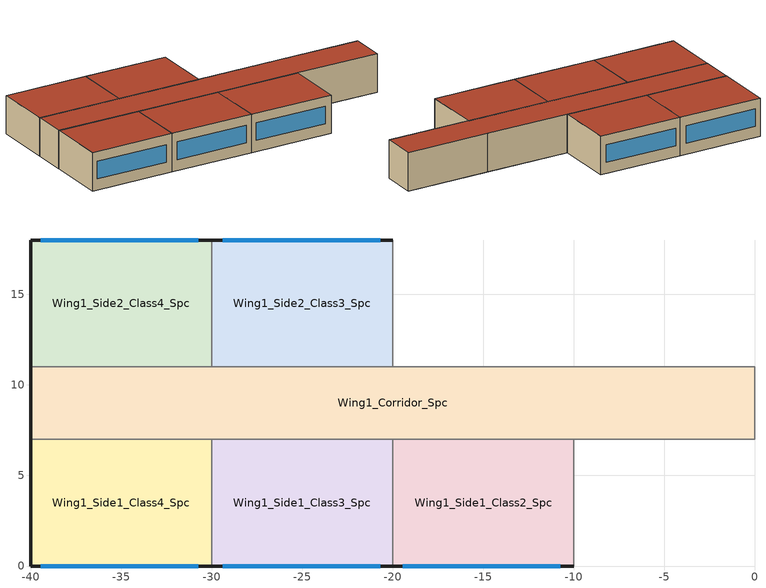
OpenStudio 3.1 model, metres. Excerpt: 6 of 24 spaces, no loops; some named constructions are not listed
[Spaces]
Wing1_Corridor_Spc
 floor ground (OS:Surface 84 Base_CZ12-SlabOnOrBelowGradeF073): 0,11 0,7 -40,7 -40,11 z0
 wall outside (Base_CZ12-NonresMetalFrameWallU055): -40,11 -40,7 z0:4.5
 wall to Main_Corridor_Spc: 0,7 0,11 z0:4.5
 wall to Wing1_Side2_Class4_Spc (NACM_MetalFrameWallInterior): -30,11 -40,11 z0:4.5
 wall to Wing1_Side2_Class3_Spc (NACM_MetalFrameWallInterior): -20,11 -30,11 z0:4.5
 wall to Wing1_Side2_Class2_Spc (NACM_MetalFrameWallInterior): -10,11 -20,11 z0:4.5
 wall to Wing1_Side2_Class1_Spc (NACM_MetalFrameWallInterior): 0,11 -10,11 z0:4.5
 wall to Wing1_Side1_Class1_Spc (NACM_MetalFrameWallInterior): -10,7 0,7 z0:4.5
 wall to Wing1_Side1_Class2_Spc (NACM_MetalFrameWallInterior): -20,7 -10,7 z0:4.5
 wall to Wing1_Side1_Class3_Spc (NACM_MetalFrameWallInterior): -30,7 -20,7 z0:4.5
 wall to Wing1_Side1_Class4_Spc (NACM_MetalFrameWallInterior): -40,7 -30,7 z0:4.5
 roof outside (Base_CZ12-FlatNonresWoodFramingAndOtherRoofU034): 0,7 0,11 -40,11 -40,7 z4.5
Wing1_Side2_Class4_Spc
 floor ground (OS:Surface 72 Base_CZ12-SlabOnOrBelowGradeF073): -30,18 -30,11 -40,11 -40,18 z0
 wall outside (Base_CZ12-NonresMetalFrameWallU055): -30,18 -40,18 -40,11 z0:4.5
 wall to Wing1_Side2_Class3_Spc: -30,11 -30,18 z0:4.5
 window (Base_AllCZ_FixedWindowU34): -30.73,18 -39.43,18 z1.3:3.36
 roof outside (Base_CZ12-FlatNonresWoodFramingAndOtherRoofU034): -30,11 -30,18 -40,18 -40,11 z4.5
Wing1_Side2_Class3_Spc
 floor ground (OS:Surface 48 Base_CZ12-SlabOnOrBelowGradeF073): -20,18 -20,11 -30,11 -30,18 z0
 wall outside (Base_CZ12-NonresMetalFrameWallU055): -20,18 -30,18 z0:4.5
 wall to Wing1_Side2_Class2_Spc: -20,11 -20,18 z0:4.5
 window (Base_AllCZ_FixedWindowU34): -20.69,18 -29.39,18 z1.3:3.36
 roof outside (Base_CZ12-FlatNonresWoodFramingAndOtherRoofU034): -20,11 -20,18 -30,18 -30,11 z4.5
Wing1_Side1_Class2_Spc
 floor ground (OS:Surface 66 Base_CZ12-SlabOnOrBelowGradeF073): -10,7 -10,0 -20,0 -20,7 z0
 wall outside (Base_CZ12-NonresMetalFrameWallU055): -20,0 -10,0 z0:4.5
 wall to Wing1_Side1_Class1_Spc: -10,0 -10,7 z0:4.5
 wall to Wing1_Side1_Class3_Spc (NACM_MetalFrameWallInterior): -20,7 -20,0 z0:4.5
 window (Base_AllCZ_FixedWindowU34): -19.44,0 -10.74,0 z1.3:3.36
 roof outside (Base_CZ12-FlatNonresWoodFramingAndOtherRoofU034): -10,0 -10,7 -20,7 -20,0 z4.5
Wing1_Side1_Class3_Spc
 floor ground (OS:Surface 78 Base_CZ12-SlabOnOrBelowGradeF073): -20,7 -20,0 -30,0 -30,7 z0
 wall outside (Base_CZ12-NonresMetalFrameWallU055): -30,0 -20,0 z0:4.5
 wall to Wing1_Side1_Class4_Spc (NACM_MetalFrameWallInterior): -30,7 -30,0 z0:4.5
 window (Base_AllCZ_FixedWindowU34): -29.39,0 -20.69,0 z1.3:3.36
 roof outside (Base_CZ12-FlatNonresWoodFramingAndOtherRoofU034): -20,0 -20,7 -30,7 -30,0 z4.5
Wing1_Side1_Class4_Spc
 floor ground (OS:Surface 54 Base_CZ12-SlabOnOrBelowGradeF073): -30,7 -30,0 -40,0 -40,7 z0
 wall outside (Base_CZ12-NonresMetalFrameWallU055): -40,7 -40,0 -30,0 z0:4.5
 window (Base_AllCZ_FixedWindowU34): -39.43,0 -30.73,0 z1.3:3.36
 roof outside (Base_CZ12-FlatNonresWoodFramingAndOtherRoofU034): -30,0 -30,7 -40,7 -40,0 z4.5
[Schedule:Day]
WaterMainCZ12Nov: 1, 0, 14, 2, 0, 14, 3, 0, 14, 4, 0, 14, 5, 0, 14, 6, 0, 14, 7, 0, 14, 8, 0, 14, 9, 0, 14, 10, 0, 14, 11, 0, 14, 12, 0, 14, 13, 0, 14, 14, 0, 14, 15, 0, 14, 16, 0, 14, 17, 0, 14, 18, 0, 14, 19, 0, 14, 20, 0, 14, 21, 0, 14, 22, 0, 14, 23, 0, 14, 24, 0, 14
WaterMainCZ12Dec: 1, 0, 11.7222, 2, 0, 11.7222, 3, 0, 11.7222, 4, 0, 11.7222, 5, 0, 11.7222, 6, 0, 11.7222, 7, 0, 11.7222, 8, 0, 11.7222, 9, 0, 11.7222, 10, 0, 11.7222, 11, 0, 11.7222, 12, 0, 11.7222, 13, 0, 11.7222, 14, 0, 11.7222, 15, 0, 11.7222, 16, 0, 11.7222, 17, 0, 11.7222, 18, 0, 11.7222, 19, 0, 11.7222, 20, 0, 11.7222, 21, 0, 11.7222, 22, 0, 11.7222, 23, 0, 11.7222, 24, 0, 11.7222
SchoolOccupancySun: 1, 0, 0, 2, 0, 0, 3, 0, 0, 4, 0, 0, 5, 0, 0, 6, 0, 0, 7, 0, 0, 8, 0, 0, 9, 0, 0, 10, 0, 0, 11, 0, 0, 12, 0, 0, 13, 0, 0, 14, 0, 0, 15, 0, 0, 16, 0, 0, 17, 0, 0, 18, 0, 0, 19, 0, 0, 20, 0, 0, 21, 0, 0, 22, 0, 0, 23, 0, 0, 24, 0, 0
SchoolOccupancyWD: 1, 0, 0, 2, 0, 0, 3, 0, 0, 4, 0, 0, 5, 0, 0, 6, 0, 0, 7, 0, 0, 8, 0, 0.05, 9, 0, 0.75, 10, 0, 0.9, 11, 0, 0.9, 12, 0, 0.8, 13, 0, 0.8, 14, 0, 0.8, 15, 0, 0.8, 16, 0, 0.45, 17, 0, 0.15, 18, 0, 0.05, 19, 0, 0.15, 20, 0, 0.2, 21, 0, 0.2, 22, 0, 0.1, 23, 0, 0, 24, 0, 0
SchoolOccupancySat: 1, 0, 0, 2, 0, 0, 3, 0, 0, 4, 0, 0, 5, 0, 0, 6, 0, 0, 7, 0, 0, 8, 0, 0, 9, 0, 0.1, 10, 0, 0.1, 11, 0, 0.1, 12, 0, 0.1, 13, 0, 0.1, 14, 0, 0, 15, 0, 0, 16, 0, 0, 17, 0, 0, 18, 0, 0, 19, 0, 0, 20, 0, 0, 21, 0, 0, 22, 0, 0, 23, 0, 0, 24, 0, 0
SchoolReceptacleSun; SchoolLightsSun: 1, 0, 0.05, 2, 0, 0.05, 3, 0, 0.05, 4, 0, 0.05, 5, 0, 0.05, 6, 0, 0.05, 7, 0, 0.05, 8, 0, 0.05, 9, 0, 0.05, 10, 0, 0.05, 11, 0, 0.05, 12, 0, 0.05, 13, 0, 0.05, 14, 0, 0.05, 15, 0, 0.05, 16, 0, 0.05, 17, 0, 0.05, 18, 0, 0.05, 19, 0, 0.05, 20, 0, 0.05, 21, 0, 0.05, 22, 0, 0.05, 23, 0, 0.05, 24, 0, 0.05
SchoolReceptacleWD: 1, 0, 0.05, 2, 0, 0.05, 3, 0, 0.05, 4, 0, 0.05, 5, 0, 0.05, 6, 0, 0.05, 7, 0, 0.05, 8, 0, 0.3, 9, 0, 0.85, 10, 0, 0.95, 11, 0, 0.95, 12, 0, 0.95, 13, 0, 0.8, 14, 0, 0.8, 15, 0, 0.8, 16, 0, 0.7, 17, 0, 0.5, 18, 0, 0.5, 19, 0, 0.35, 20, 0, 0.35, 21, 0, 0.35, 22, 0, 0.3, 23, 0, 0.05, 24, 0, 0.05
SchoolReceptacleSat; SchoolLightsSat: 1, 0, 0.05, 2, 0, 0.05, 3, 0, 0.05, 4, 0, 0.05, 5, 0, 0.05, 6, 0, 0.05, 7, 0, 0.05, 8, 0, 0.05, 9, 0, 0.15, 10, 0, 0.15, 11, 0, 0.15, 12, 0, 0.15, 13, 0, 0.15, 14, 0, 0.05, 15, 0, 0.05, 16, 0, 0.05, 17, 0, 0.05, 18, 0, 0.05, 19, 0, 0.05, 20, 0, 0.05, 21, 0, 0.05, 22, 0, 0.05, 23, 0, 0.05, 24, 0, 0.05
SchoolRefrigerationSun; SchoolRefrigerationWD; SchoolRefrigerationSat: 1, 0, 0.9, 2, 0, 0.9, 3, 0, 0.9, 4, 0, 0.9, 5, 0, 0.9, 6, 0, 0.9, 7, 0, 0.9, 8, 0, 0.9, 9, 0, 0.9, 10, 0, 0.9, 11, 0, 0.9, 12, 0, 0.9, 13, 0, 0.9, 14, 0, 0.9, 15, 0, 0.9, 16, 0, 0.9, 17, 0, 0.9, 18, 0, 0.9, 19, 0, 0.9, 20, 0, 0.9, 21, 0, 0.9, 22, 0, 0.9, 23, 0, 0.9, 24, 0, 0.9
SchoolInfiltrationSun: 1, 0, 1, 2, 0, 1, 3, 0, 1, 4, 0, 1, 5, 0, 1, 6, 0, 1, 7, 0, 1, 8, 0, 1, 9, 0, 1, 10, 0, 1, 11, 0, 1, 12, 0, 1, 13, 0, 1, 14, 0, 1, 15, 0, 1, 16, 0, 1, 17, 0, 1, 18, 0, 1, 19, 0, 1, 20, 0, 1, 21, 0, 1, 22, 0, 1, 23, 0, 1, 24, 0, 1
SchoolInfiltrationWD: 1, 0, 1, 2, 0, 1, 3, 0, 1, 4, 0, 1, 5, 0, 1, 6, 0, 1, 7, 0, 0.25, 8, 0, 0.25, 9, 0, 0.25, 10, 0, 0.25, 11, 0, 0.25, 12, 0, 0.25, 13, 0, 0.25, 14, 0, 0.25, 15, 0, 0.25, 16, 0, 0.25, 17, 0, 0.25, 18, 0, 0.25, 19, 0, 0.25, 20, 0, 0.25, 21, 0, 0.25, 22, 0, 0.25, 23, 0, 1, 24, 0, 1
SchoolInfiltrationSat: 1, 0, 1, 2, 0, 1, 3, 0, 1, 4, 0, 1, 5, 0, 1, 6, 0, 1, 7, 0, 1, 8, 0, 0.25, 9, 0, 0.25, 10, 0, 0.25, 11, 0, 0.25, 12, 0, 0.25, 13, 0, 0.25, 14, 0, 1, 15, 0, 1, 16, 0, 1, 17, 0, 1, 18, 0, 1, 19, 0, 1, 20, 0, 1, 21, 0, 1, 22, 0, 1, 23, 0, 1, 24, 0, 1
SchoolLightsWD: 1, 0, 0.05, 2, 0, 0.05, 3, 0, 0.05, 4, 0, 0.05, 5, 0, 0.05, 6, 0, 0.05, 7, 0, 0.05, 8, 0, 0.3, 9, 0, 0.6, 10, 0, 0.65, 11, 0, 0.65, 12, 0, 0.65, 13, 0, 0.55, 14, 0, 0.55, 15, 0, 0.55, 16, 0, 0.5, 17, 0, 0.35, 18, 0, 0.35, 19, 0, 0.35, 20, 0, 0.35, 21, 0, 0.35, 22, 0, 0.3, 23, 0, 0.05, 24, 0, 0.05
SchoolClgSetptSun: 1, 0, 29.4444, 2, 0, 29.4444, 3, 0, 29.4444, 4, 0, 29.4444, 5, 0, 29.4444, 6, 0, 29.4444, 7, 0, 29.4444, 8, 0, 29.4444, 9, 0, 29.4444, 10, 0, 29.4444, 11, 0, 29.4444, 12, 0, 29.4444, 13, 0, 29.4444, 14, 0, 29.4444, 15, 0, 29.4444, 16, 0, 29.4444, 17, 0, 29.4444, 18, 0, 29.4444, 19, 0, 29.4444, 20, 0, 29.4444, 21, 0, 29.4444, 22, 0, 29.4444, 23, 0, 29.4444, 24, 0, 29.4444
SchoolClgSetptWD: 1, 0, 29.4444, 2, 0, 29.4444, 3, 0, 29.4444, 4, 0, 29.4444, 5, 0, 29.4444, 6, 0, 29.4444, 7, 0, 23.8889, 8, 0, 23.8889, 9, 0, 23.8889, 10, 0, 23.8889, 11, 0, 23.8889, 12, 0, 23.8889, 13, 0, 23.8889, 14, 0, 23.8889, 15, 0, 23.8889, 16, 0, 23.8889, 17, 0, 23.8889, 18, 0, 23.8889, 19, 0, 23.8889, 20, 0, 23.8889, 21, 0, 23.8889, 22, 0, 23.8889, 23, 0, 29.4444, 24, 0, 29.4444
SchoolClgSetptSat: 1, 0, 29.4444, 2, 0, 29.4444, 3, 0, 29.4444, 4, 0, 29.4444, 5, 0, 29.4444, 6, 0, 29.4444, 7, 0, 29.4444, 8, 0, 23.8889, 9, 0, 23.8889, 10, 0, 23.8889, 11, 0, 23.8889, 12, 0, 23.8889, 13, 0, 23.8889, 14, 0, 29.4444, 15, 0, 29.4444, 16, 0, 29.4444, 17, 0, 29.4444, 18, 0, 29.4444, 19, 0, 29.4444, 20, 0, 29.4444, 21, 0, 29.4444, 22, 0, 29.4444, 23, 0, 29.4444, 24, 0, 29.4444
SchoolHtgSetptSun: 1, 0, 15.5556, 2, 0, 15.5556, 3, 0, 15.5556, 4, 0, 15.5556, 5, 0, 15.5556, 6, 0, 15.5556, 7, 0, 15.5556, 8, 0, 15.5556, 9, 0, 15.5556, 10, 0, 15.5556, 11, 0, 15.5556, 12, 0, 15.5556, 13, 0, 15.5556, 14, 0, 15.5556, 15, 0, 15.5556, 16, 0, 15.5556, 17, 0, 15.5556, 18, 0, 15.5556, 19, 0, 15.5556, 20, 0, 15.5556, 21, 0, 15.5556, 22, 0, 15.5556, 23, 0, 15.5556, 24, 0, 15.5556
SchoolHtgSetptWD: 1, 0, 15.5556, 2, 0, 15.5556, 3, 0, 15.5556, 4, 0, 15.5556, 5, 0, 15.5556, 6, 0, 15.5556, 7, 0, 21.1111, 8, 0, 21.1111, 9, 0, 21.1111, 10, 0, 21.1111, 11, 0, 21.1111, 12, 0, 21.1111, 13, 0, 21.1111, 14, 0, 21.1111, 15, 0, 21.1111, 16, 0, 21.1111, 17, 0, 21.1111, 18, 0, 21.1111, 19, 0, 21.1111, 20, 0, 21.1111, 21, 0, 21.1111, 22, 0, 21.1111, 23, 0, 15.5556, 24, 0, 15.5556
SchoolHtgSetptSat: 1, 0, 15.5556, 2, 0, 15.5556, 3, 0, 15.5556, 4, 0, 15.5556, 5, 0, 15.5556, 6, 0, 15.5556, 7, 0, 15.5556, 8, 0, 21.1111, 9, 0, 21.1111, 10, 0, 21.1111, 11, 0, 21.1111, 12, 0, 21.1111, 13, 0, 21.1111, 14, 0, 15.5556, 15, 0, 15.5556, 16, 0, 15.5556, 17, 0, 15.5556, 18, 0, 15.5556, 19, 0, 15.5556, 20, 0, 15.5556, 21, 0, 15.5556, 22, 0, 15.5556, 23, 0, 15.5556, 24, 0, 15.5556
